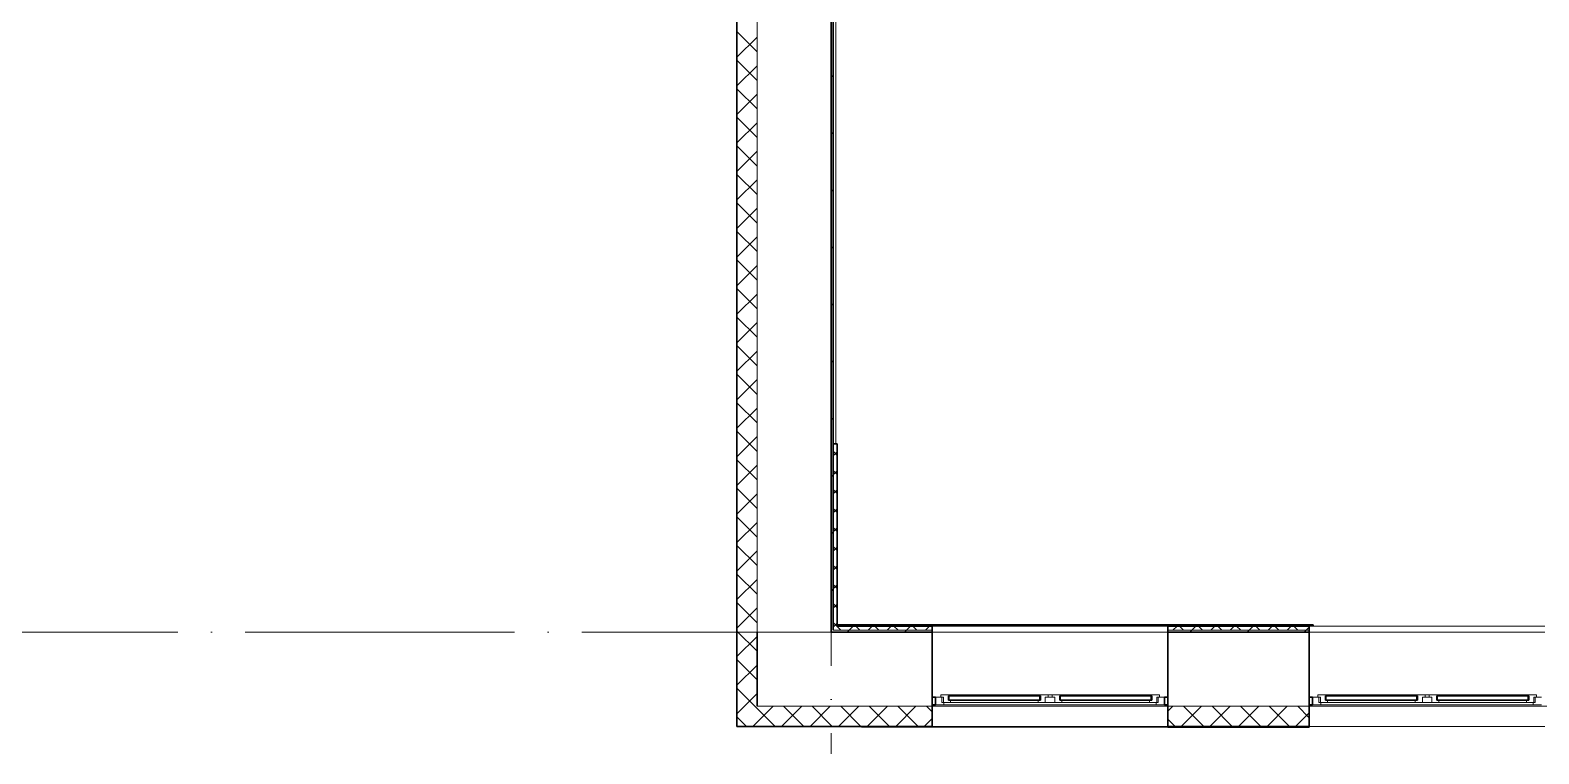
# Model space of a CAD drawing. Header units: millimetres. Extents: x -259809 to 472825, y -397243 to 31861.
# Drawn here: x 101877 to 113081, y -336616 to -331238 of the extents above; entities that cross this region are included whole.
import ezdxf

# ---------------------------------------------------------------- set-up
doc = ezdxf.new("R2010")
doc.units = ezdxf.units.MM
doc.linetypes.add('ADSK_Линия сетки', pattern=[25, 20, -2.5, 0, -2.5])
for name, color, linetype, lineweight in [('_ Окна', 252, 'Continuous', 30), ('Ограждение', 252, 'Continuous', 9), ('Окна', 252, 'Continuous', 9), ('Оси', 252, 'Continuous', 9), ('Стены внутренние', 252, 'Continuous', 18), ('Стены наружные', 252, 'Continuous', 18), ('Стены штриховка', 7, 'Continuous', 9)]:
    doc.layers.add(name, color=color, linetype=linetype, lineweight=lineweight)

# ---------------------------------------------------------------- blocks, each defined once
blk = doc.blocks.new('2 этаж')
at = {"layer": '_ Окна', "color": 251, "true_color": 0x636466}
for p, q in [((108451, 16479), (108426, 16479)), ((108451, 16421), (108451, 16479)), ((108549, 16487), (108546, 16487)), ((108546, 16487), (108546, 16455)), ((109226, 16487), (108549, 16487)), ((108549, 16487), (108549, 16455)), ((108549, 16455), (108549, 16487)), ((109226, 16455), (109226, 16487)), ((109226, 16487), (109226, 16455)), ((109229, 16487), (109226, 16487)), ((109229, 16455), (109229, 16487)), ((109376, 16487), (109373, 16487)), ((109373, 16487), (109373, 16455)), ((110053, 16487), (109376, 16487)), ((109376, 16487), (109376, 16455)), ((109376, 16455), (109376, 16487)), ((110053, 16455), (110053, 16487)), ((110053, 16487), (110053, 16455)), ((110056, 16487), (110053, 16487)), ((110056, 16455), (110056, 16487)), ((110176, 16479), (110151, 16479)), ((110151, 16479), (110151, 16421)), ((111251, 16479), (111226, 16479)), ((111251, 16421), (111251, 16479)), ((111349, 16487), (111346, 16487)), ((111346, 16487), (111346, 16455)), ((112026, 16487), (111349, 16487)), ((111349, 16487), (111349, 16455)), ((111349, 16455), (111349, 16487)), ((112026, 16455), (112026, 16487)), ((112026, 16487), (112026, 16455)), ((112029, 16487), (112026, 16487)), ((112029, 16455), (112029, 16487)), ((112176, 16487), (112173, 16487)), ((112173, 16487), (112173, 16455)), ((112853, 16487), (112176, 16487)), ((112176, 16487), (112176, 16455)), ((112176, 16455), (112176, 16487)), ((112853, 16455), (112853, 16487)), ((112853, 16487), (112853, 16455)), ((112856, 16487), (112853, 16487)), ((112856, 16455), (112856, 16487)), ((108426, 16421), (108451, 16421)), ((108546, 16455), (108549, 16455)), ((108549, 16455), (109226, 16455)), ((109226, 16455), (109229, 16455)), ((109373, 16455), (109376, 16455)), ((109376, 16455), (110053, 16455)), ((110053, 16455), (110056, 16455)), ((110151, 16421), (110176, 16421)), ((111226, 16421), (111251, 16421)), ((111346, 16455), (111349, 16455)), ((111349, 16455), (112026, 16455)), ((112026, 16455), (112029, 16455)), ((112173, 16455), (112176, 16455)), ((112176, 16455), (112853, 16455)), ((112853, 16455), (112856, 16455))]:
    blk.add_line(p, q, dxfattribs=at)
at = {"layer": '_ Окна', "color": 251, "lineweight": 18, "true_color": 0x636466}
for p, q in [((108489, 16479), (108451, 16479)), ((108451, 16479), (108451, 16421)), ((108545, 16496), (108489, 16496)), ((108489, 16496), (108489, 16479)), ((108489, 16479), (108509, 16479)), ((108497, 16438), (108497, 16479)), ((108509, 16479), (108509, 16438)), ((108546, 16495), (108545, 16496)), ((108547, 16496), (108546, 16495)), ((108546, 16455), (108546, 16487)), ((108546, 16487), (108564, 16487)), ((108562, 16496), (108547, 16496)), ((108564, 16487), (108562, 16496)), ((109213, 16496), (109211, 16487)), ((109211, 16487), (109229, 16487)), ((109228, 16496), (109213, 16496)), ((109229, 16495), (109228, 16496)), ((109230, 16496), (109229, 16495)), ((109229, 16487), (109229, 16455)), ((109286, 16496), (109230, 16496)), ((109266, 16438), (109266, 16479)), ((109266, 16479), (109286, 16479)), ((109286, 16479), (109286, 16496)), ((109372, 16496), (109316, 16496)), ((109316, 16496), (109316, 16479)), ((109316, 16479), (109336, 16479)), ((109336, 16479), (109336, 16438)), ((109373, 16495), (109372, 16496)), ((109374, 16496), (109373, 16495)), ((109373, 16455), (109373, 16487)), ((109373, 16487), (109391, 16487)), ((109389, 16496), (109374, 16496)), ((109391, 16487), (109389, 16496)), ((110040, 16496), (110038, 16487)), ((110038, 16487), (110056, 16487)), ((110055, 16496), (110040, 16496)), ((110056, 16495), (110055, 16496)), ((110057, 16496), (110056, 16495)), ((110056, 16487), (110056, 16455)), ((110113, 16496), (110057, 16496)), ((110093, 16438), (110093, 16479)), ((110093, 16479), (110113, 16479)), ((110105, 16479), (110105, 16438)), ((110113, 16479), (110113, 16496)), ((110151, 16479), (110113, 16479)), ((110151, 16421), (110151, 16479)), ((111289, 16479), (111251, 16479)), ((111251, 16479), (111251, 16421)), ((111345, 16496), (111289, 16496)), ((111289, 16496), (111289, 16479)), ((111289, 16479), (111309, 16479)), ((111297, 16438), (111297, 16479)), ((111309, 16479), (111309, 16438)), ((111346, 16495), (111345, 16496)), ((111347, 16496), (111346, 16495)), ((111346, 16455), (111346, 16487)), ((111346, 16487), (111364, 16487)), ((111362, 16496), (111347, 16496)), ((111364, 16487), (111362, 16496)), ((112013, 16496), (112011, 16487)), ((112011, 16487), (112029, 16487)), ((112028, 16496), (112013, 16496)), ((112029, 16495), (112028, 16496)), ((112030, 16496), (112029, 16495)), ((112029, 16487), (112029, 16455)), ((112086, 16496), (112030, 16496)), ((112066, 16438), (112066, 16479)), ((112066, 16479), (112086, 16479)), ((112086, 16479), (112086, 16496)), ((112172, 16496), (112116, 16496)), ((112116, 16496), (112116, 16479)), ((112116, 16479), (112136, 16479)), ((112136, 16479), (112136, 16438)), ((112173, 16495), (112172, 16496)), ((112174, 16496), (112173, 16495)), ((112173, 16455), (112173, 16487)), ((112173, 16487), (112191, 16487)), ((112189, 16496), (112174, 16496)), ((112191, 16487), (112189, 16496)), ((112840, 16496), (112838, 16487)), ((112838, 16487), (112856, 16487)), ((112855, 16496), (112840, 16496)), ((112856, 16495), (112855, 16496)), ((112857, 16496), (112856, 16495)), ((112856, 16487), (112856, 16455)), ((112913, 16496), (112857, 16496)), ((112893, 16438), (112893, 16479)), ((112893, 16479), (112913, 16479)), ((112905, 16479), (112905, 16438)), ((112913, 16479), (112913, 16496)), ((112951, 16479), (112913, 16479)), ((108451, 16421), (108510, 16421)), ((108509, 16438), (108497, 16438)), ((108509, 16438), (108559, 16438)), ((108510, 16421), (108515, 16438)), ((108564, 16455), (108546, 16455)), ((108559, 16438), (108564, 16455)), ((109229, 16455), (109211, 16455)), ((109211, 16455), (109216, 16438)), ((109216, 16438), (109266, 16438)), ((109336, 16438), (109386, 16438)), ((109391, 16455), (109373, 16455)), ((109386, 16438), (109391, 16455)), ((110056, 16455), (110038, 16455)), ((110038, 16455), (110043, 16438)), ((110043, 16438), (110093, 16438)), ((110087, 16438), (110092, 16421)), ((110092, 16421), (110151, 16421)), ((110105, 16438), (110093, 16438)), ((111251, 16421), (111310, 16421)), ((111309, 16438), (111297, 16438)), ((111309, 16438), (111359, 16438)), ((111310, 16421), (111315, 16438)), ((111364, 16455), (111346, 16455)), ((111359, 16438), (111364, 16455)), ((112029, 16455), (112011, 16455)), ((112011, 16455), (112016, 16438)), ((112016, 16438), (112066, 16438)), ((112136, 16438), (112186, 16438)), ((112191, 16455), (112173, 16455)), ((112186, 16438), (112191, 16455)), ((112856, 16455), (112838, 16455)), ((112838, 16455), (112843, 16438)), ((112843, 16438), (112893, 16438)), ((112887, 16438), (112892, 16421)), ((112892, 16421), (112951, 16421)), ((112905, 16438), (112893, 16438))]:
    blk.add_line(p, q, dxfattribs=at)
at = {"layer": 'Ограждение', "color": 251, "true_color": 0x636466}
blk.add_line((107711, 18361), (107711, 21561), dxfattribs=at)
at = {"layer": 'Окна', "color": 251, "true_color": 0x636466}
for p, q in [((108547, 16496), (108545, 16496)), ((109213, 16496), (108562, 16496)), ((109230, 16496), (109228, 16496)), ((109286, 16496), (109316, 16496)), ((109316, 16479), (109286, 16479)), ((109374, 16496), (109372, 16496)), ((110040, 16496), (109389, 16496)), ((110057, 16496), (110055, 16496)), ((111347, 16496), (111345, 16496)), ((112013, 16496), (111362, 16496)), ((112030, 16496), (112028, 16496)), ((112086, 16496), (112116, 16496)), ((112116, 16479), (112086, 16479)), ((112174, 16496), (112172, 16496)), ((112840, 16496), (112189, 16496)), ((112857, 16496), (112855, 16496)), ((108510, 16421), (110092, 16421)), ((108559, 16438), (109216, 16438)), ((109336, 16438), (109266, 16438)), ((109386, 16438), (110043, 16438)), ((111310, 16421), (112892, 16421)), ((111359, 16438), (112016, 16438)), ((112136, 16438), (112066, 16438)), ((112186, 16438), (112843, 16438))]:
    blk.add_line(p, q, dxfattribs=at)
at = {"layer": 'Оси', "color": 251, "linetype": 'ADSK_Линия сетки', "ltscale": 100, "true_color": 0x636466}
for p, q in [((107676, 33711), (107676, 16057)), ((165326, 16961), (93604, 16961))]:
    blk.add_line(p, q, dxfattribs=at)
at = {"layer": 'Стены внутренние', "color": 251, "lineweight": 30, "true_color": 0x636466}
for p, q in [((106974, 29063), (106974, 16259)), ((107126, 16961), (107126, 16411)), ((107676, 16961), (108426, 16961)), ((107676, 16961), (107676, 16961)), ((108426, 16961), (108426, 16259)), ((110176, 16961), (111226, 16961)), ((110176, 16961), (110176, 16259)), ((111226, 16961), (111226, 16259)), ((106974, 16259), (108426, 16259)), ((110176, 16259), (111226, 16259))]:
    blk.add_line(p, q, dxfattribs=at)
at = {"layer": 'Стены внутренние', "color": 251, "true_color": 0x636466}
for p, q in [((107126, 28911), (107126, 16961)), ((108426, 16961), (110176, 16961)), ((111226, 16961), (112976, 16961)), ((114026, 16411), (107126, 16411)), ((110176, 16259), (108426, 16259)), ((112976, 16259), (111226, 16259))]:
    blk.add_line(p, q, dxfattribs=at)
at = {"layer": 'Стены внутренние', "color": 251, "linetype": 'Continuous', "lineweight": 9, "true_color": 0x636466}
for p, q in [((107126, 21274), (106976, 21424)), ((106976, 21234), (107126, 21384)), ((107126, 21062), (106976, 21212)), ((106976, 21021), (107126, 21171)), ((107126, 20850), (106976, 21000)), ((106976, 20809), (107126, 20959)), ((107126, 20638), (106976, 20788)), ((106976, 20597), (107126, 20747)), ((106976, 20512), (106974, 20508)), ((107126, 20425), (106976, 20575)), ((106976, 20385), (107126, 20535)), ((107126, 20213), (106976, 20363)), ((106976, 20173), (107126, 20323)), ((107126, 20001), (106976, 20151)), ((106976, 19961), (107126, 20111)), ((107126, 19789), (106976, 19939)), ((106976, 19749), (107126, 19899)), ((107126, 19577), (106976, 19727)), ((106976, 19536), (107126, 19686)), ((107126, 19365), (106976, 19515)), ((106976, 19324), (107126, 19474)), ((106976, 19279), (106974, 19282)), ((107126, 19153), (106976, 19303)), ((106976, 19112), (107126, 19262)), ((107126, 18941), (106976, 19091)), ((106976, 19076), (106976, 19076)), ((106976, 18900), (107126, 19050)), ((107126, 18728), (106976, 18878)), ((106976, 18688), (107126, 18838)), ((107126, 18516), (106976, 18666)), ((106976, 18476), (107126, 18626)), ((107126, 18304), (106976, 18454)), ((106976, 18264), (107126, 18414)), ((107126, 18092), (106976, 18242)), ((106976, 18052), (107126, 18202)), ((107126, 17880), (106976, 18030)), ((106976, 17839), (107126, 17989)), ((107126, 17668), (106976, 17818)), ((106976, 17627), (107126, 17777)), ((107126, 17456), (106976, 17606)), ((106976, 17415), (107126, 17565)), ((107126, 17243), (106976, 17393)), ((106976, 17203), (107126, 17353)), ((107126, 17031), (106976, 17181)), ((106976, 17044), (106974, 17047)), ((106976, 16991), (107126, 17141)), ((107126, 16819), (106976, 16969)), ((106976, 16779), (107126, 16929)), ((107126, 16607), (106976, 16757)), ((106976, 16567), (107126, 16717)), ((107126, 16395), (106976, 16545)), ((106976, 16355), (107126, 16505)), ((107126, 16292), (107244, 16411)), ((107260, 16261), (107126, 16395)), ((107307, 16261), (107457, 16411)), ((107472, 16261), (107322, 16411)), ((107519, 16261), (107669, 16411)), ((107684, 16261), (107534, 16411)), ((107731, 16261), (107881, 16411)), ((107897, 16261), (107747, 16411)), ((107943, 16261), (108093, 16411)), ((108109, 16261), (107959, 16411)), ((108155, 16261), (108305, 16411)), ((108321, 16261), (108171, 16411)), ((108426, 16368), (108383, 16411)), ((110176, 16373), (110214, 16411)), ((110276, 16261), (110426, 16411)), ((110442, 16261), (110292, 16411)), ((110488, 16261), (110638, 16411)), ((110654, 16261), (110504, 16411)), ((110701, 16261), (110851, 16411)), ((110866, 16261), (110716, 16411)), ((110913, 16261), (111063, 16411)), ((111079, 16261), (110929, 16411)), ((111125, 16261), (111226, 16362)), ((111224, 16327), (111141, 16411)), ((107048, 16261), (106976, 16333)), ((107094, 16261), (107126, 16292)), ((107429, 16259), (107428, 16261)), ((107572, 16261), (107572, 16260)), ((107807, 16261), (107805, 16259)), ((108367, 16261), (108424, 16318)), ((110230, 16261), (110178, 16313)), ((110245, 16259), (110244, 16261)), ((110270, 16261), (110269, 16259)), ((110622, 16261), (110621, 16259))]:
    blk.add_line(p, q, dxfattribs=at)
at = {"layer": 'Стены наружные', "color": 251, "lineweight": 30, "true_color": 0x636466}
for p, q in [((107676, 16961), (107676, 28361)), ((107691, 21561), (107691, 16976)), ((107691, 16976), (107691, 18361)), ((107721, 18361), (107691, 18361)), ((107721, 18361), (107721, 17016)), ((107676, 16961), (108426, 16961)), ((107721, 17016), (111256, 17016)), ((107721, 17011), (107721, 17006)), ((111256, 17011), (107721, 17011)), ((107721, 17006), (108426, 17006)), ((108426, 17006), (108426, 16961)), ((110176, 17006), (111226, 17006)), ((110176, 17006), (110176, 16961)), ((110176, 16961), (111226, 16961)), ((111226, 17006), (111226, 16961)), ((111256, 17011), (111256, 17016)), ((110701, 16259), (111226, 16259)), ((110701, 16259), (110701, 16254)), ((111226, 16254), (110701, 16254)), ((111226, 16259), (111226, 16254))]:
    blk.add_line(p, q, dxfattribs=at)
at = {"layer": 'Стены наружные', "color": 251, "linetype": 'Continuous', "lineweight": 9, "true_color": 0x636466}
for p, q in [((107676, 21085), (107691, 21100)), ((107676, 20661), (107691, 20676)), ((107676, 20236), (107691, 20251)), ((107676, 19812), (107691, 19827)), ((107676, 19388), (107691, 19403)), ((107676, 18964), (107691, 18979)), ((107676, 18539), (107691, 18554)), ((107721, 18275), (107691, 18305)), ((107691, 18272), (107721, 18302)), ((107721, 18133), (107691, 18163)), ((107691, 18130), (107721, 18160)), ((107676, 18115), (107691, 18130)), ((107721, 17992), (107691, 18022)), ((107691, 17989), (107721, 18019)), ((107721, 17851), (107691, 17881)), ((107691, 17847), (107721, 17877)), ((107676, 17691), (107691, 17706)), ((107721, 17709), (107691, 17739)), ((107691, 17706), (107721, 17736)), ((107721, 17568), (107691, 17598)), ((107691, 17564), (107721, 17594)), ((107721, 17426), (107691, 17456)), ((107691, 17423), (107721, 17453)), ((107676, 17267), (107691, 17282)), ((107721, 17285), (107691, 17315)), ((107691, 17282), (107721, 17312)), ((107721, 17143), (107691, 17173)), ((107691, 17140), (107721, 17170)), ((107717, 17006), (107691, 17032)), ((107691, 16999), (107698, 17006)), ((107698, 17006), (107721, 17029)), ((107747, 16976), (107717, 17006)), ((107794, 16961), (107809, 16976)), ((107809, 16976), (107839, 17006)), ((107889, 16976), (107859, 17006)), ((107951, 16976), (107981, 17006)), ((108030, 16976), (108000, 17006)), ((108092, 16976), (108122, 17006)), ((108172, 16976), (108142, 17006)), ((108219, 16961), (108234, 16976)), ((108234, 16976), (108264, 17006)), ((108313, 16976), (108283, 17006)), ((108375, 16976), (108405, 17006)), ((108426, 17004), (108424, 17006)), ((110214, 16976), (110244, 17006)), ((110293, 16976), (110263, 17006)), ((110340, 16961), (110355, 16976)), ((110355, 16976), (110385, 17006)), ((110434, 16976), (110404, 17006)), ((110496, 16976), (110526, 17006)), ((110576, 16976), (110546, 17006)), ((110638, 16976), (110668, 17006)), ((110717, 16976), (110687, 17006)), ((110764, 16961), (110779, 16976)), ((110779, 16976), (110809, 17006)), ((110859, 16976), (110829, 17006)), ((110921, 16976), (110951, 17006)), ((111000, 16976), (110970, 17006)), ((111062, 16976), (111092, 17006)), ((111141, 16976), (111111, 17006)), ((111188, 16961), (111203, 16976)), ((111203, 16976), (111226, 16998)), ((110834, 16254), (110832, 16258))]:
    blk.add_line(p, q, dxfattribs=at)
at = {"layer": 'Стены наружные', "color": 251, "true_color": 0x636466}
for p, q in [((108426, 17006), (110176, 17006)), ((110176, 16961), (108426, 16961)), ((111226, 17006), (112976, 17006)), ((112976, 16961), (111226, 16961)), ((107901, 16254), (107901, 16259)), ((110696, 16254), (107901, 16254)), ((108426, 16259), (110176, 16259)), ((108426, 16259), (108426, 16254)), ((110176, 16254), (110176, 16259)), ((110701, 16253), (110176, 16253)), ((110696, 16254), (110696, 16259)), ((110696, 16258), (110701, 16258))]:
    blk.add_line(p, q, dxfattribs=at)
at = {"layer": 'Стены штриховка', "color": 251, "true_color": 0x636466}
for p, q in [((106976, 16259), (106976, 29063)), ((108426, 16976), (107691, 16976)), ((107721, 17011), (107721, 17016)), ((111226, 16976), (110176, 16976)), ((108424, 16261), (106974, 16261)), ((108426, 16335), (108424, 16335)), ((108424, 16335), (108424, 16261)), ((110178, 16335), (110176, 16335)), ((110178, 16261), (110178, 16335)), ((111224, 16261), (110178, 16261)), ((111226, 16335), (111224, 16335)), ((111224, 16335), (111224, 16261))]:
    blk.add_line(p, q, dxfattribs=at)

msp = doc.modelspace()

# ---------------------------------------------------------------- block references
msp.add_blockref('2 этаж', (150, -352673))

doc.saveas('drawing.dxf')
